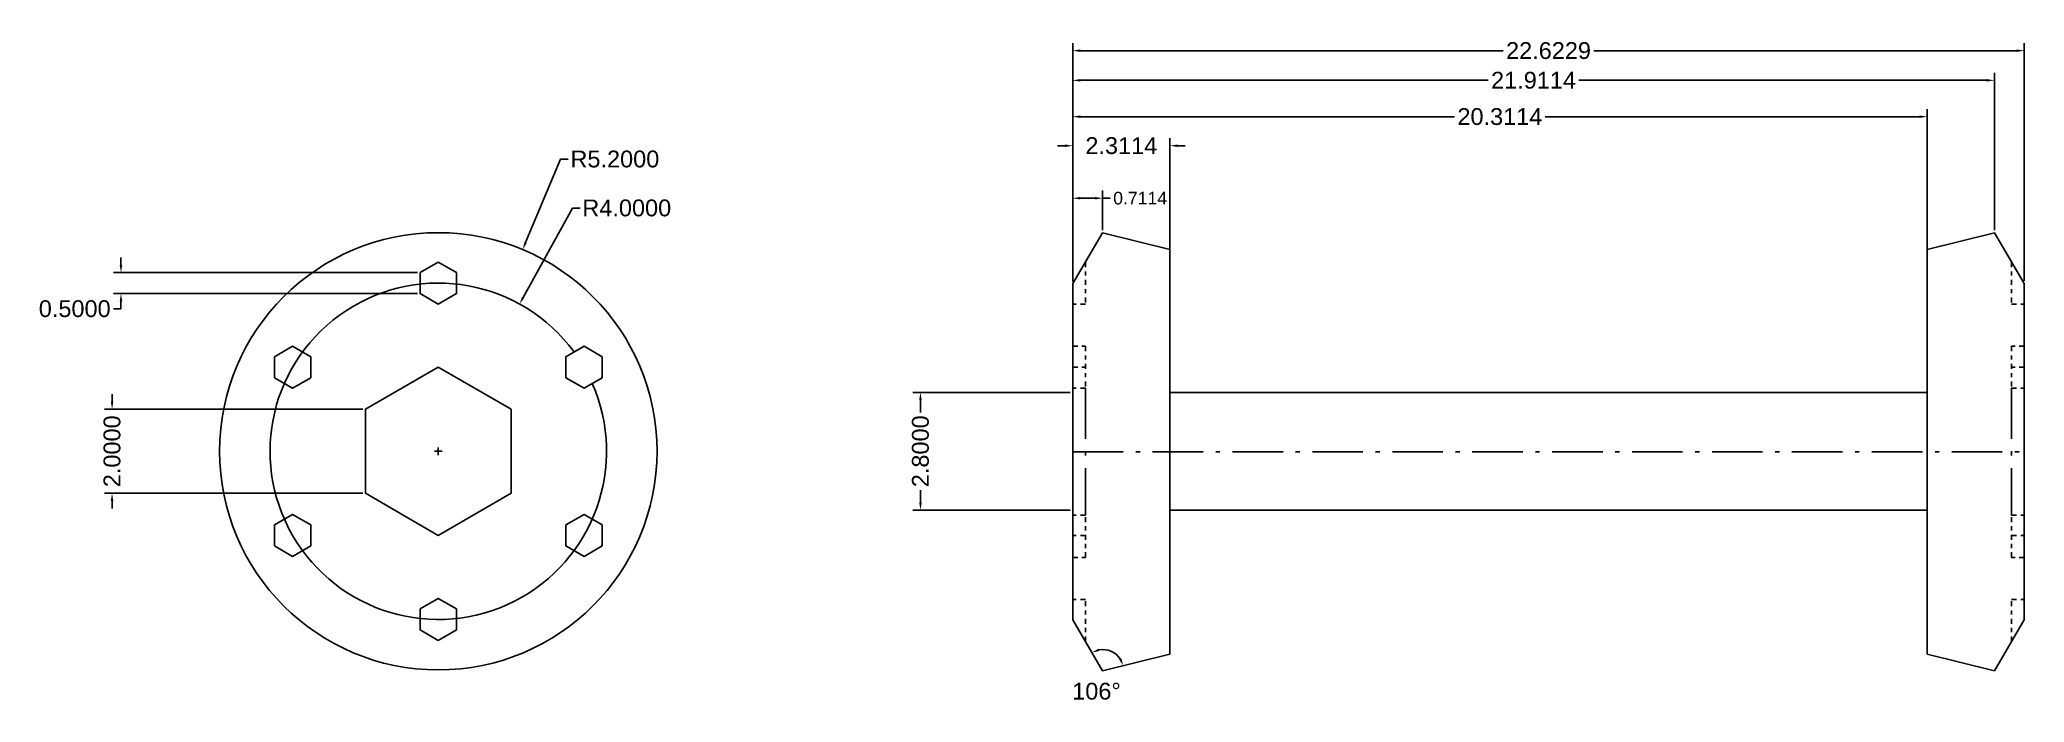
# Model space of a CAD drawing. Header units: centimetres. Extents: x 4.6 to 51.8, y 4.4 to 20.2.
import ezdxf

# ---------------------------------------------------------------- set-up
doc = ezdxf.new("R2010")
doc.units = ezdxf.units.CM
doc.header["$LTSCALE"] = 0.1
doc.header["$MEASUREMENT"] = 0
doc.linetypes.add('ACAD_ISO10W100', pattern=[18, 12, -3, 0, -3])
for name, color, linetype in [('Capete', 1, 'Continuous'), ('Cotare', 3, 'Continuous'), ('Denivelari', 6, 'Continuous'), ('Linie centrala', 4, 'ACAD_ISO10W100'), ('Trunchi', 2, 'Continuous')]:
    doc.layers.add(name, color=color, linetype=linetype)
doc.styles.get("Standard").update_dxf_attribs({"font": 'arial.ttf'})
doc.dimstyles.new('Proiect', dxfattribs={"dimtxt": 0.4, "dimasz": 0.18, "dimexe": 0.18, "dimexo": 0.0625, "dimgap": 0.09, "dimtad": 0, "dimtoh": 1, "dimdec": 4, "dimzin": 0, "dimdsep": 46, "dimtxsty": 'Standard', "dimcen": 0.09, "dimadec": 0, "dimazin": 0, "dimtfac": 1, "dimtdec": 4, "dimtofl": 0, "dimtmove": 0, "dimatfit": 3, "dimfxl": 1, "dimtolj": 1, "dimtzin": 0, "dimarcsym": 0})

# ---------------------------------------------------------------- blocks, each defined once
blk = doc.blocks.new('*U18')
at = {"layer": 'Denivelari'}
blk.add_lwpolyline([(0, 0.5), (-0.433, 0.25), (-0.433, -0.25), (0, -0.5), (0.433, -0.25), (0.433, 0.25)], close=True, dxfattribs=at)
blk = doc.blocks.new('*U19')
at = {"layer": 'Denivelari', "color": 0, "linetype": 'ByBlock', "lineweight": -2, "transparency": 16777216}
blk.add_blockref('*U18', (19.813, 14.789), dxfattribs=at)
for p, rotation in [((16.349, 12.789), 59.99999999999999), ((23.277, 12.789), 299.9999999999999), ((16.349, 8.789), 120), ((23.277, 8.789), 240), ((19.813, 6.789), 180)]:
    blk.add_blockref('*U18', p, dxfattribs=dict(at, rotation=rotation))
blk = doc.blocks.new('*D26')
at = {"layer": 'Cotare', "color": 0, "lineweight": -2, "transparency": 16777216}
for p, q in [((17.025, 17.342), (16.194, 15.356)), ((17.205, 17.342), (17.025, 17.342)), ((14.029, 10.392), (14.209, 10.392)), ((14.119, 10.302), (14.119, 10.482))]:
    blk.add_line(p, q, dxfattribs=at)
at = {"layer": 'Cotare', "color": 0, "transparency": 16777216}
blk.add_solid([(16.167, 15.367), (16.222, 15.344), (16.125, 15.189)], dxfattribs=at)
at = {"layer": 'Defpoints', "color": 0, "transparency": 16777216}
for p in [(16.125, 15.189), (14.119, 10.392)]:
    blk.add_point(p, dxfattribs=at)
at = {"layer": 'Cotare', "color": 0, "transparency": 16777216, "insert": (18.316, 17.342), "char_height": 0.4, "attachment_point": 5}
blk.add_mtext('\\A1;R5.2000', dxfattribs=at)
blk = doc.blocks.new('*D27')
at = {"layer": 'Cotare', "color": 0, "lineweight": -2, "transparency": 16777216}
for p, q in [((17.308, 16.178), (16.136, 14.053)), ((17.488, 16.178), (17.308, 16.178)), ((14.029, 10.392), (14.209, 10.392)), ((14.119, 10.302), (14.119, 10.482))]:
    blk.add_line(p, q, dxfattribs=at)
at = {"layer": 'Cotare', "color": 0, "transparency": 16777216}
blk.add_solid([(16.11, 14.067), (16.163, 14.038), (16.05, 13.895)], dxfattribs=at)
at = {"layer": 'Defpoints', "color": 0, "transparency": 16777216}
for p in [(16.05, 13.895), (14.119, 10.392)]:
    blk.add_point(p, dxfattribs=at)
at = {"layer": 'Cotare', "color": 0, "transparency": 16777216, "insert": (18.599, 16.178), "char_height": 0.4, "attachment_point": 5}
blk.add_mtext('\\A1;R4.0000', dxfattribs=at)
blk = doc.blocks.new('*D28')
at = {"layer": 'Cotare', "color": 0, "lineweight": -2, "transparency": 16777216}
for p, q in [((12.324, 11.392), (6.183, 11.392)), ((6.363, 11.572), (6.363, 11.752)), ((12.324, 9.392), (6.183, 9.392)), ((6.363, 9.212), (6.363, 9.032))]:
    blk.add_line(p, q, dxfattribs=at)
at = {"layer": 'Cotare', "color": 0, "transparency": 16777216}
for points in [[(6.333, 11.572), (6.393, 11.572), (6.363, 11.392)], [(6.333, 9.212), (6.393, 9.212), (6.363, 9.392)]]:
    blk.add_solid(points, dxfattribs=at)
at = {"layer": 'Defpoints', "color": 0, "transparency": 16777216}
for p in [(12.387, 11.392), (6.363, 9.392), (12.387, 9.392)]:
    blk.add_point(p, dxfattribs=at)
at = {"layer": 'Cotare', "color": 0, "transparency": 16777216, "insert": (6.363, 10.392), "char_height": 0.4, "attachment_point": 5, "rotation": 90}
blk.add_mtext('\\A1;2.0000', dxfattribs=at)
blk = doc.blocks.new('*D29')
at = {"layer": 'Cotare', "color": 0, "lineweight": -2, "transparency": 16777216}
for p, q in [((13.623, 14.642), (6.395, 14.642)), ((6.575, 14.822), (6.575, 15.002)), ((13.623, 14.142), (6.395, 14.142)), ((6.575, 13.782), (6.395, 13.782)), ((6.575, 13.962), (6.575, 13.782))]:
    blk.add_line(p, q, dxfattribs=at)
at = {"layer": 'Cotare', "color": 0, "transparency": 16777216}
for points in [[(6.545, 14.822), (6.605, 14.822), (6.575, 14.642)], [(6.545, 13.962), (6.605, 13.962), (6.575, 14.142)]]:
    blk.add_solid(points, dxfattribs=at)
at = {"layer": 'Defpoints', "color": 0, "transparency": 16777216}
for p in [(13.686, 14.642), (6.575, 14.142), (13.686, 14.142)]:
    blk.add_point(p, dxfattribs=at)
at = {"layer": 'Cotare', "color": 0, "transparency": 16777216, "insert": (5.475, 13.782), "char_height": 0.4, "attachment_point": 5}
blk.add_mtext('\\A1;0.5000', dxfattribs=at)
blk = doc.blocks.new('*D23')
at = {"layer": 'Cotare', "color": 0, "linetype": 'Continuous', "lineweight": -2, "transparency": 16777216}
for p, q in [((29.02, 17.66), (28.84, 17.66)), ((29.2, 14.431), (29.2, 17.84)), ((31.512, 14.431), (31.512, 17.84)), ((31.692, 17.66), (31.872, 17.66))]:
    blk.add_line(p, q, dxfattribs=at)
at = {"layer": 'Cotare', "color": 0, "linetype": 'Continuous', "transparency": 16777216}
for points in [[(29.02, 17.69), (29.02, 17.63), (29.2, 17.66)], [(31.692, 17.69), (31.692, 17.63), (31.512, 17.66)]]:
    blk.add_solid(points, dxfattribs=at)
at = {"layer": 'Defpoints', "color": 0, "linetype": 'Continuous', "transparency": 16777216}
for p in [(31.512, 17.66), (29.2, 14.369), (31.512, 14.369)]:
    blk.add_point(p, dxfattribs=at)
at = {"layer": 'Cotare', "color": 0, "linetype": 'Continuous', "transparency": 16777216, "insert": (30.356, 17.66), "char_height": 0.4, "attachment_point": 5}
blk.add_mtext('\\A1;2.3114', dxfattribs=at)
blk = doc.blocks.new('*D24')
at = {"layer": 'Cotare', "color": 0, "linetype": 'Continuous', "lineweight": -2, "transparency": 16777216}
for p, q in [((29.2, 14.431), (29.2, 16.592)), ((29.912, 15.655), (29.912, 16.592)), ((29.38, 16.412), (29.732, 16.412)), ((29.912, 16.412), (30.092, 16.412))]:
    blk.add_line(p, q, dxfattribs=at)
at = {"layer": 'Cotare', "color": 0, "linetype": 'Continuous', "transparency": 16777216}
for points in [[(29.38, 16.442), (29.38, 16.382), (29.2, 16.412)], [(29.732, 16.442), (29.732, 16.382), (29.912, 16.412)]]:
    blk.add_solid(points, dxfattribs=at)
at = {"layer": 'Defpoints', "color": 0, "linetype": 'Continuous', "transparency": 16777216}
for p in [(29.912, 16.412), (29.912, 15.592), (29.2, 14.369)]:
    blk.add_point(p, dxfattribs=at)
at = {"layer": 'Cotare', "color": 0, "linetype": 'Continuous', "transparency": 16777216, "insert": (30.804, 16.412), "char_height": 0.3, "attachment_point": 5}
blk.add_mtext('\\A1;0.7114', dxfattribs=at)
blk = doc.blocks.new('*D30')
at = {"layer": 'Cotare', "color": 0, "linetype": 'Continuous', "lineweight": -2, "transparency": 16777216}
blk.add_arc((29.912, 5.169), 0.507, 34.4815, 99.9721, dxfattribs=at)
at = {"layer": 'Cotare', "color": 0, "linetype": 'Continuous', "transparency": 16777216}
for points in [[(29.834, 5.64), (29.814, 5.696), (29.655, 5.606)], [(30.357, 5.468), (30.302, 5.443), (30.404, 5.291)]]:
    blk.add_solid(points, dxfattribs=at)
at = {"layer": 'Defpoints', "color": 0, "linetype": 'Continuous', "transparency": 16777216}
for p in [(29.2, 6.38), (29.956, 5.674), (31.512, 5.569), (29.912, 5.169), (29.912, 5.169)]:
    blk.add_point(p, dxfattribs=at)
at = {"layer": 'Cotare', "color": 0, "linetype": 'Continuous', "transparency": 16777216, "insert": (29.766, 4.683), "char_height": 0.4, "attachment_point": 5}
blk.add_mtext('\\A1;106°', dxfattribs=at)
blk = doc.blocks.new('*D25')
at = {"layer": 'Cotare', "color": 0, "linetype": 'Continuous', "lineweight": -2, "transparency": 16777216}
for p, q in [((29.138, 11.792), (25.401, 11.792)), ((25.581, 11.612), (25.581, 11.315)), ((25.581, 9.172), (25.581, 9.469)), ((29.138, 8.992), (25.401, 8.992))]:
    blk.add_line(p, q, dxfattribs=at)
at = {"layer": 'Cotare', "color": 0, "linetype": 'Continuous', "transparency": 16777216}
for points in [[(25.551, 11.612), (25.611, 11.612), (25.581, 11.792)], [(25.551, 9.172), (25.611, 9.172), (25.581, 8.992)]]:
    blk.add_solid(points, dxfattribs=at)
at = {"layer": 'Defpoints', "color": 0, "linetype": 'Continuous', "transparency": 16777216}
for p in [(29.2, 11.792), (25.581, 8.992), (29.2, 8.992)]:
    blk.add_point(p, dxfattribs=at)
at = {"layer": 'Cotare', "color": 0, "linetype": 'Continuous', "transparency": 16777216, "insert": (25.581, 10.392), "char_height": 0.4, "attachment_point": 5, "rotation": 90}
blk.add_mtext('\\A1;2.8000', dxfattribs=at)
blk = doc.blocks.new('*D31')
at = {"layer": 'Cotare', "color": 0, "lineweight": -2, "transparency": 16777216}
for p, q in [((29.2, 14.443), (29.2, 20.101)), ((29.38, 19.921), (39.432, 19.921)), ((51.643, 19.921), (41.591, 19.921)), ((51.823, 14.443), (51.823, 20.101))]:
    blk.add_line(p, q, dxfattribs=at)
at = {"layer": 'Cotare', "color": 0, "transparency": 16777216}
for points in [[(29.38, 19.951), (29.38, 19.891), (29.2, 19.921)], [(51.643, 19.951), (51.643, 19.891), (51.823, 19.921)]]:
    blk.add_solid(points, dxfattribs=at)
at = {"layer": 'Defpoints', "color": 0, "transparency": 16777216}
for p in [(51.823, 19.921), (29.2, 14.38), (51.823, 14.38)]:
    blk.add_point(p, dxfattribs=at)
at = {"layer": 'Cotare', "color": 0, "transparency": 16777216, "insert": (40.512, 19.921), "char_height": 0.4, "attachment_point": 5}
blk.add_mtext('\\A1;22.6229', dxfattribs=at)
blk = doc.blocks.new('*D32')
at = {"layer": 'Cotare', "color": 0, "lineweight": -2, "transparency": 16777216}
for p, q in [((29.2, 14.443), (29.2, 19.396)), ((51.112, 15.655), (51.112, 19.396)), ((29.38, 19.216), (39.078, 19.216)), ((50.932, 19.216), (41.234, 19.216))]:
    blk.add_line(p, q, dxfattribs=at)
at = {"layer": 'Cotare', "color": 0, "transparency": 16777216}
for points in [[(29.38, 19.246), (29.38, 19.186), (29.2, 19.216)], [(50.932, 19.246), (50.932, 19.186), (51.112, 19.216)]]:
    blk.add_solid(points, dxfattribs=at)
at = {"layer": 'Defpoints', "color": 0, "transparency": 16777216}
for p in [(51.112, 19.216), (51.112, 15.592), (29.2, 14.38)]:
    blk.add_point(p, dxfattribs=at)
at = {"layer": 'Cotare', "color": 0, "transparency": 16777216, "insert": (40.156, 19.216), "char_height": 0.4, "attachment_point": 5}
blk.add_mtext('\\A1;21.9114', dxfattribs=at)
blk = doc.blocks.new('*D33')
at = {"layer": 'Cotare', "color": 0, "lineweight": -2, "transparency": 16777216}
for p, q in [((29.2, 14.443), (29.2, 18.531)), ((49.512, 14.443), (49.512, 18.531)), ((29.38, 18.351), (38.278, 18.351)), ((49.332, 18.351), (40.434, 18.351))]:
    blk.add_line(p, q, dxfattribs=at)
at = {"layer": 'Cotare', "color": 0, "transparency": 16777216}
for points in [[(29.38, 18.381), (29.38, 18.321), (29.2, 18.351)], [(49.332, 18.381), (49.332, 18.321), (49.512, 18.351)]]:
    blk.add_solid(points, dxfattribs=at)
at = {"layer": 'Defpoints', "color": 0, "transparency": 16777216}
for p in [(49.512, 18.351), (29.2, 14.38), (49.512, 14.38)]:
    blk.add_point(p, dxfattribs=at)
at = {"layer": 'Cotare', "color": 0, "transparency": 16777216, "insert": (39.356, 18.351), "char_height": 0.4, "attachment_point": 5}
blk.add_mtext('\\A1;20.3114', dxfattribs=at)

msp = doc.modelspace()

# ---------------------------------------------------------------- linework, layer by layer
at = {"layer": 'Capete'}
for p, q in [((29.91182, 15.59201), (29.2004, 14.38026)), ((31.51182, 15.19201), (29.91182, 15.59201)), ((49.51182, 15.19201), (51.11182, 15.59201)), ((51.11182, 15.59201), (51.82325, 14.38026)), ((31.51182, 5.5685), (31.51182, 15.19201)), ((49.51182, 5.5685), (49.51182, 15.19201)), ((29.2004, 6.38026), (29.91182, 5.1685)), ((51.82325, 6.38026), (51.11182, 5.1685)), ((29.91182, 5.1685), (31.51182, 5.5685)), ((51.11182, 5.1685), (49.51182, 5.5685))]:
    msp.add_line(p, q, dxfattribs=at)
at = {"layer": 'Capete', "linetype": 'Continuous'}
for p, q in [((29.2004, 14.38026), (29.2004, 6.38026)), ((51.82325, 14.38026), (51.82325, 6.38026))]:
    msp.add_line(p, q, dxfattribs=at)
at = {"layer": 'Capete'}
msp.add_circle((14.11889, 10.39201), 5.2, dxfattribs=at)
msp.add_arc((14.11889, 10.39201), 4, 36.214629, 23.785371, dxfattribs=at)
at = {"layer": 'Denivelari', "linetype": 'ACAD_ISO10W100', "ltscale": 0.1}
for p, q in [((29.2004, 12.39201), (29.5048, 12.39201)), ((51.82325, 12.39201), (51.51885, 12.39201)), ((29.5048, 8.39201), (29.2004, 8.38613)), ((51.51885, 8.39201), (51.82325, 8.38613))]:
    msp.add_line(p, q, dxfattribs=at)
at = {"layer": 'Denivelari', "linetype": 'ACAD_ISO10W100'}
for p, q in [((29.5048, 11.89201), (29.5048, 8.8685)), ((51.51885, 11.89201), (51.51885, 8.8685))]:
    msp.add_line(p, q, dxfattribs=at)
at = {"layer": 'Denivelari', "linetype": 'ACAD_ISO10W100', "ltscale": 0.1}
for points in [[(29.5048, 14.89201), (29.5048, 13.89201), (29.2004, 13.89201)], [(51.51885, 14.89201), (51.51885, 13.89201), (51.82325, 13.89201)], [(29.2004, 12.89201), (29.5048, 12.89201), (29.5048, 11.89201), (29.2004, 11.89201)], [(51.82325, 12.89201), (51.51885, 12.89201), (51.51885, 11.89201), (51.82325, 11.89201)], [(29.2004, 7.8685), (29.5048, 7.8685), (29.5048, 8.8685), (29.2004, 8.8685)], [(51.82325, 7.8685), (51.51885, 7.8685), (51.51885, 8.8685), (51.82325, 8.8685)], [(29.5048, 5.8685), (29.5048, 6.8685), (29.2004, 6.8685)], [(51.51885, 5.8685), (51.51885, 6.8685), (51.82325, 6.8685)]]:
    msp.add_lwpolyline(points, dxfattribs=at)
at = {"layer": 'Denivelari'}
msp.add_lwpolyline([(14.11889, 12.39201), (12.38684, 11.39201), (12.38684, 9.39201), (14.11889, 8.39201), (15.85094, 9.39201), (15.85094, 11.39201)], close=True, dxfattribs=at)
at = {"layer": 'Linie centrala', "linetype": 'ACAD_ISO10W100'}
msp.add_line((29.2004, 10.38026), (51.82325, 10.38026), dxfattribs=at)
at = {"layer": 'Trunchi'}
for p, q in [((31.51182, 11.79201), (49.51182, 11.79201)), ((31.51182, 8.99201), (49.51182, 8.99201))]:
    msp.add_line(p, q, dxfattribs=at)

# ---------------------------------------------------------------- block references
at = {"layer": 'Denivelari'}
msp.add_blockref('*U19', (-5.69428, -0.39734), dxfattribs=at)

# ---------------------------------------------------------------- dimensions: what is measured, and where the dimension line sits
at = {"layer": 'Cotare'}
for base, p1, p2, picture, middle in [((51.823247, 19.920526), (29.200396, 14.380255), (51.823247, 14.380255), '*D31', (40.511822, 19.920526)), ((51.11182, 19.2157), (29.2004, 14.38026), (51.11182, 15.59201), '*D32', (40.15611, 19.2157)), ((49.51182, 18.3507), (29.2004, 14.38026), (49.51182, 14.38026), '*D33', (39.35611, 18.3507))]:
    dim = msp.add_linear_dim(base=base, p1=p1, p2=p2, dimstyle='Proiect', dxfattribs=at)
    dim.commit()
    dim.dimension.update_dxf_attribs({"geometry": picture, "text_midpoint": middle})
for mpoint, picture, middle in [((16.12499, 15.18946), '*D26', (18.31618, 17.34217)), ((16.04954, 13.89524), '*D27', (18.59862, 16.17805))]:
    dim = msp.add_radius_dim(center=(14.11889, 10.39201), mpoint=mpoint, dimstyle='Proiect', dxfattribs=at)
    dim.commit()
    dim.dimension.update_dxf_attribs({"geometry": picture, "text_midpoint": middle, "dimtype": 164})
at = {"layer": 'Cotare', "linetype": 'Continuous'}
dim = msp.add_linear_dim(base=(31.51182, 17.65966), p1=(29.2004, 14.3685), p2=(31.51182, 14.3685), dimstyle='Proiect', dxfattribs=at)
dim.commit()
dim.dimension.update_dxf_attribs({"geometry": '*D23', "text_midpoint": (30.35611, 17.65966)})
dim = msp.add_linear_dim(base=(29.91182, 16.41242), p1=(29.2004, 14.3685), p2=(29.91182, 15.59201), dimstyle='Proiect', override={"dimtxt": 0.3}, dxfattribs=at)
dim.commit()
dim.dimension.update_dxf_attribs({"geometry": '*D24', "text_midpoint": (30.80392, 16.41242), "dimtype": 160})
at = {"layer": 'Cotare'}
for base, p1, p2, picture, middle in [((6.57488, 14.14201), (13.68588, 14.64201), (13.68588, 14.14201), '*D29', (5.47528, 13.78201)), ((6.36305, 9.39201), (12.38684, 11.39201), (12.38684, 9.39201), '*D28', (6.36305, 10.39201))]:
    dim = msp.add_linear_dim(base=base, p1=p1, p2=p2, angle=90, dimstyle='Proiect', dxfattribs=at)
    dim.commit()
    dim.dimension.update_dxf_attribs({"geometry": picture, "text_midpoint": middle})
at = {"layer": 'Cotare', "linetype": 'Continuous'}
dim = msp.add_linear_dim(base=(25.58126, 8.99201), p1=(29.2004, 11.79201), p2=(29.2004, 8.99201), angle=90, dimstyle='Proiect', dxfattribs=at)
dim.commit()
dim.dimension.update_dxf_attribs({"geometry": '*D25', "text_midpoint": (25.58126, 10.39201)})
dim = msp.add_angular_dim_2l(base=(29.9564, 5.67366), line1=((29.91182, 5.1685), (31.51182, 5.5685)), line2=((29.2004, 6.38026), (29.91182, 5.1685)), dimstyle='Proiect', dxfattribs=at)
dim.commit()
dim.dimension.update_dxf_attribs({"geometry": '*D30', "text_midpoint": (29.76614, 4.68276), "dimtype": 162})

doc.saveas('drawing.dxf')
